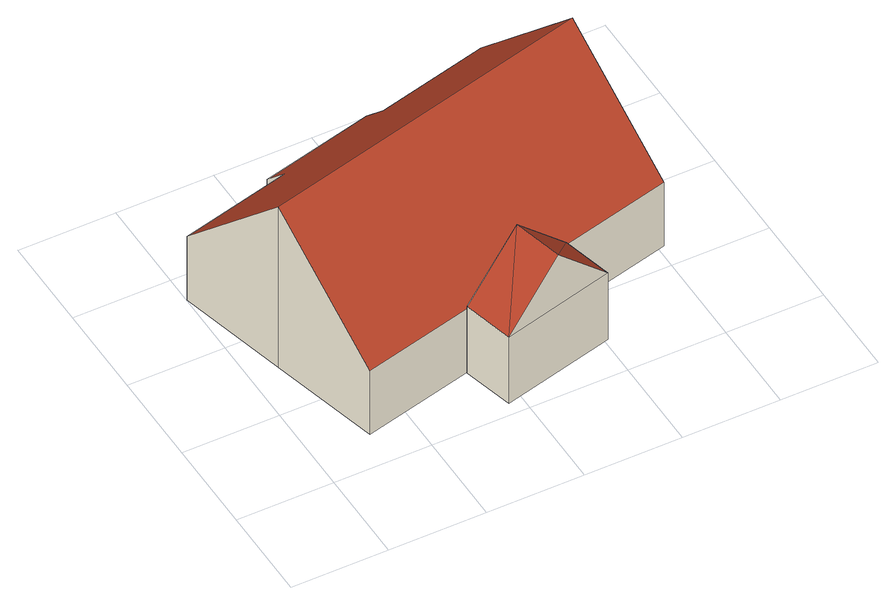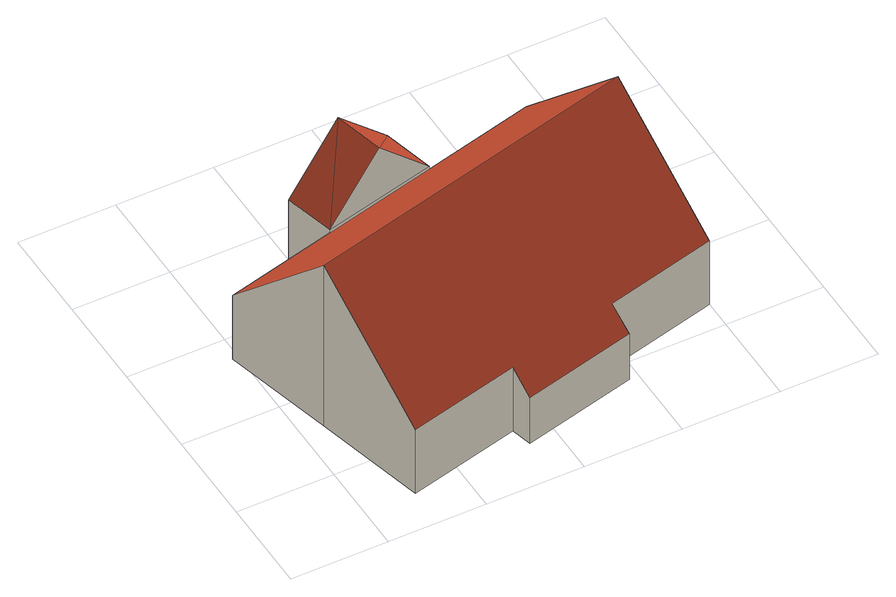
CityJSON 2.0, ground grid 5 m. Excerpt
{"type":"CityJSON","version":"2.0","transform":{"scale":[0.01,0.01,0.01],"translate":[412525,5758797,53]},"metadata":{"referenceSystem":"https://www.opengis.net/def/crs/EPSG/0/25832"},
"CityObjects":{
"building1":{"type":"Building","attributes":{"Gemeindeschluessel":"05515000","Geometrietyp2DReferenz":"3000","function":"51009_1610","roofType":"3100","measuredHeight":7.15},"geometry":[{"type":"Solid","lod":"2","boundaries":[[[[0,1,2,3]],[[4,5,1,0]],[[6,7,5,4]],[[3,2,7,6]],[[0,8,4]],[[6,9,3]],[[3,9,8]],[[8,0,3]],[[9,6,4]],[[4,8,9]],[[1,5,7,2]]]],"semantics":{"surfaces":[{"type":"WallSurface"},{"type":"RoofSurface"},{"type":"GroundSurface"}],"values":[[0,0,0,0,0,0,1,1,1,1,2]]}}]},
"building2":{"type":"Building","attributes":{"Gemeindeschluessel":"05515000","Geometrietyp2DReferenz":"3000","function":"31001_2700","roofType":"3100","measuredHeight":9.87},"address":[{"country":"Germany","locality":"Münster","thoroughfareNumber":"98","thoroughfareName":"Körberheide"}],"geometry":[{"type":"Solid","lod":"2","boundaries":[[[[10,11,12,13]],[[14,15,11,10]],[[16,17,15,14]],[[18,19,17,16]],[[20,21,19,18]],[[22,23,21,20]],[[24,25,23,22]],[[26,27,25,24]],[[28,29,27,26]],[[30,31,29,28]],[[32,33,31,30]],[[13,12,33,32]],[[26,24,22,20,18,16,14,28]],[[10,13,32,30,28,14]],[[11,15,17,19,21,23,25,27,29,31,33,12]]]],"semantics":{"surfaces":[{"type":"WallSurface"},{"type":"RoofSurface"},{"type":"GroundSurface"}],"values":[[0,0,0,0,0,0,0,0,0,0,0,0,1,1,2]]}}]}
},
"vertices":[
[865,334,480],[865,334,73],[931,68,73],[931,68,480],[1454,480,480],[1454,480,73],[1519,218,480],[1519,218,73],[1159,407,789],[1225,143,789],
[291,192,465],[291,192,75],[865,334,75],[865,334,465],[146,772,1062],[146,772,75],[2,1352,465],[2,1352,75],[578,1496,464],[578,1496,75],[550,1603,354],[550,1603,75],[1138,1749,354],[1138,1749,75],[1166,1641,465],[1166,1641,75],[1743,1784,465],[1743,1784,75],[1887,1204,1062],[1887,1204,75],[2031,624,465],[2031,624,75],[1454,480,465],[1454,480,75]
]}
